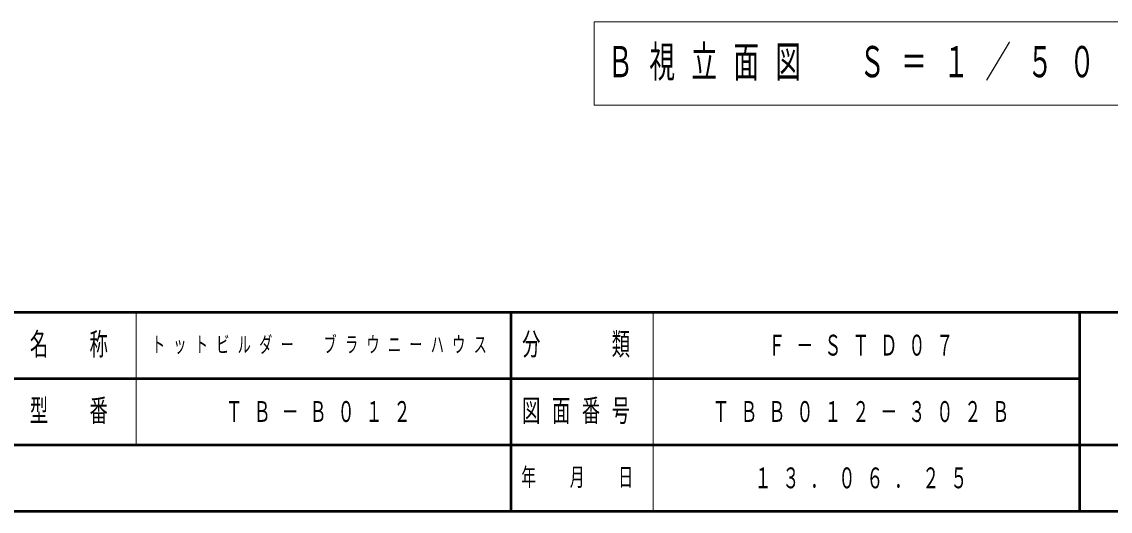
# Model space of a CAD drawing. Units: millimetres on the paper, scale 1:50. Extents: x -365 to 0, y -594 to 257.
# Drawn here: x -181.6 to -66.8, y -297 to -245.4 of the extents above; entities that cross this region are included whole.
import ezdxf

# ---------------------------------------------------------------- set-up
doc = ezdxf.new("R2010")
doc.units = ezdxf.units.MM
doc.layers.add('LY_1', color=140, linetype='Continuous', lineweight=50)
doc.styles.add('ＭＳ ゴシック', font='')
doc.styles.get('ＭＳ ゴシック').set_extended_font_data('MS Gothic')

msp = doc.modelspace()

# ---------------------------------------------------------------- linework, layer by layer
at = {"layer": 'LY_1', "color": 7, "lineweight": 13}
for p, q in [((-121.205, -245.368), (-121.205, -254.168)), ((-64.405, -245.368), (-121.205, -245.368)), ((-121.205, -254.168), (-64.405, -254.168)), ((-169.5, -276), (-169.5, -290)), ((-115, -276), (-115, -297))]:
    msp.add_line(p, q, dxfattribs=at)
at = {"layer": 'LY_1', "color": 7}
for p, q in [((-365, -276), (0, -276)), ((-365, -297), (0, -297))]:
    msp.add_line(p, q, dxfattribs=at)
at = {"layer": 'LY_1'}
for p, q in [((-130, -276), (-130, -297)), ((-70, -276), (-70, -297)), ((-182.5, -283), (-70, -283)), ((-237.5, -290), (0, -290))]:
    msp.add_line(p, q, dxfattribs=at)

# ---------------------------------------------------------------- texts
at = {"layer": 'LY_1', "color": 7, "style": 'ＭＳ ゴシック'}
for s, insert, char_height, attachment_point in [('\\T1.64;\\W0.6;Ｂ視立面図\u3000Ｓ＝１／５０', (-119.805, -249.768), 3.299, 4), ('\\T1.64;\\W0.6;名\u3000称', (-176, -279.5), 2.346, 5), ('\\T1.64;\\W0.6;トットビルダー\u3000ブラウニーハウス', (-149.75, -279.5), 1.686, 5), ('\\T1.64;\\W0.6;分\u3000\u3000類', (-122.5, -279.5), 2.346, 5), ('\\T1.64;\\W0.6;Ｆ－ＳＴＤ０７', (-92.5, -279.5), 2.199, 5), ('\\T1.64;\\W0.6;型\u3000番', (-176, -286.5), 2.346, 5), ('\\T1.64;\\W0.6;ＴＢ－Ｂ０１２', (-149.75, -286.5), 2.199, 5), ('\\T1.64;\\W0.6;図面番号', (-122.5, -286.5), 2.346, 5), ('\\T1.64;\\W0.6;ＴＢＢ０１２－３０２Ｂ', (-92.5, -286.5), 2.199, 5), ('\\T1.64;\\W0.6;年\u3000月\u3000日', (-122.5, -293.5), 1.906, 5), ('\\T1.64;\\W0.6;１３．０６．２５', (-92.5, -293.5), 2.199, 5)]:
    msp.add_mtext(s, dxfattribs=dict(at, insert=insert, char_height=char_height, attachment_point=attachment_point))

doc.saveas('drawing.dxf')
